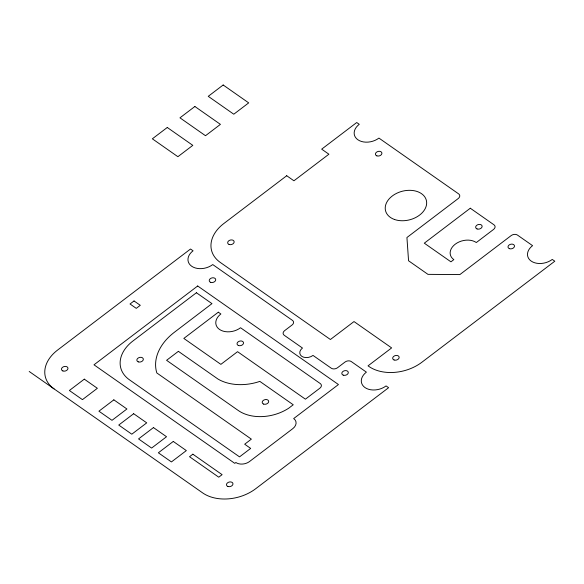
<?xml version="1.0" encoding="UTF-8"?>
<svg xmlns="http://www.w3.org/2000/svg" width="584" height="584" viewBox="0 0 584 584"><rect width="100%" height="100%" fill="white"/><g stroke="black" fill="none" stroke-linecap="round" stroke-linejoin="round"><path stroke-width="0.88" d="M29.2 371.475L202.641 492.896A38.194 26.769 -14.4 0 0 255.683 488.735L388.608 387.696L386.068 385.914A15.177 10.636 -14.4 0 1 364.993 387.572A15.177 10.636 -14.4 0 1 366.387 372.139L351.276 361.554A4.511 3.161 -14.4 0 0 345.013 362.051L337.552 367.716A4.511 3.161 -14.4 0 1 331.281 368.212L313.002 355.415A8.118 5.694 -14.4 0 1 301.731 356.298A8.118 5.694 -14.4 0 1 302.476 348.042L284.196 335.245A4.511 3.161 -14.4 0 1 284.612 330.661L292.073 324.989A4.511 3.161 -14.4 0 0 292.489 320.404L212.744 264.574A15.177 10.636 -14.4 0 1 191.661 266.231A15.177 10.636 -14.4 0 1 193.063 250.799L190.523 249.018L57.597 350.057A38.194 26.769 -14.4 0 0 54.071 388.886M167.272 127.48L152.351 138.817L177.886 156.702L192.808 145.358L167.272 127.48M194.881 106.492L179.96 117.829L205.502 135.714L220.423 124.37L194.881 106.492M223.168 84.994L208.247 96.331L233.79 114.216L248.704 102.872L223.168 84.994M286.715 175.733L223.781 223.57A38.194 26.769 -14.4 0 0 220.263 262.406L330.398 339.508L354.006 321.565L391.638 347.911L368.029 365.854L368.832 366.409A38.194 26.769 -14.4 0 0 421.874 362.248L554.8 261.209L552.26 259.435A15.177 10.636 -14.4 0 1 531.177 261.084A15.177 10.636 -14.4 0 1 532.579 245.652L517.461 235.075A4.511 3.161 -14.4 0 0 511.197 235.564L459.864 274.582L427.955 274.356L408.559 260.771L406.931 237.52L458.265 198.509A4.511 3.161 -14.4 0 0 458.681 193.917L378.936 138.094A15.177 10.636 -14.4 0 1 357.853 139.744A15.177 10.636 -14.4 0 1 359.255 124.312L356.714 122.53L321.682 149.161L328.901 154.213L293.934 180.792L286.715 175.733M134.035 300.95L130.028 303.994L136.269 308.359L140.277 305.315L134.035 300.95M197.684 285.992L93.995 364.81L234.761 463.353L235.878 462.506A9.928 6.957 -14.4 0 0 243.857 463.893L245.119 463.616A9.928 6.957 -14.4 0 0 249.66 461.426L292.774 428.656A9.928 6.957 -14.4 0 0 293.686 418.567L338.45 384.542L197.684 285.992M196.414 292.745L132.962 340.968A38.194 26.769 -14.4 0 0 129.444 379.804L239.528 456.87L250.667 448.41L244.681 444.22L251.361 439.139L156.826 372.957A56.152 39.354 -14.4 0 1 174.448 332.216L211.97 303.636L196.414 292.745M84.3 379.155L69.379 390.499L82.439 399.639L97.36 388.302L84.3 379.155M218.328 312.199L183.829 338.428L220.869 364.365L237.557 351.678L305.41 399.179L319.886 388.178A4.511 3.161 -14.4 0 0 320.302 383.586L240.55 327.755A15.177 10.636 -14.4 0 1 219.474 329.412A15.177 10.636 -14.4 0 1 220.869 313.98L218.328 312.199M113.851 399.843L98.93 411.187L111.997 420.334L126.918 408.99L113.851 399.843M178.383 351.334L166.579 360.306L238.301 410.516A38.194 26.769 -14.4 0 0 288.788 408.158L293.241 404.77L259.836 381.389A42.924 30.083 -14.4 0 1 218.007 379.067L178.383 351.334M133.663 413.713L118.742 425.057L131.802 434.197L146.723 422.86L133.663 413.713M153.468 427.583L138.547 438.92L151.614 448.067L166.535 436.73L153.468 427.583M470.288 208.225L424.298 243.178L450.936 261.829L453.834 259.624A15.177 10.636 -14.4 0 1 455.235 244.192A15.177 10.636 -14.4 0 1 476.318 242.535L493.582 229.41A4.511 3.161 -14.4 0 0 493.998 224.825L470.288 208.225M173.28 441.446L158.359 452.79L171.419 461.937L186.34 450.592L173.28 441.446M192.859 454.184L189.523 456.717L218.766 477.194L222.102 474.653L192.859 454.184M227.913 486.479A3.307 2.321 -14.4 0 0 232.972 484.034A3.307 2.321 -14.4 0 0 228.286 482.355A3.307 2.321 -14.4 0 0 227.913 486.479M62.911 370.964A3.307 2.321 -14.4 0 0 67.97 368.519A3.307 2.321 -14.4 0 0 63.284 366.84A3.307 2.321 -14.4 0 0 62.911 370.964M343.246 375.162A3.307 2.321 -14.4 0 0 348.305 372.716A3.307 2.321 -14.4 0 0 343.618 371.044A3.307 2.321 -14.4 0 0 343.246 375.162M210.663 282.342A3.307 2.321 -14.4 0 0 215.722 279.904A3.307 2.321 -14.4 0 0 211.036 278.225A3.307 2.321 -14.4 0 0 210.663 282.342M263.632 404.091A3.307 2.321 -14.4 0 0 268.691 401.646A3.307 2.321 -14.4 0 0 264.004 399.974A3.307 2.321 -14.4 0 0 263.632 404.091M238.476 345.531A3.307 2.321 -14.4 0 0 243.535 343.085A3.307 2.321 -14.4 0 0 238.849 341.406A3.307 2.321 -14.4 0 0 238.476 345.531M477.077 228.957A3.307 2.321 -14.4 0 0 482.136 226.512A3.307 2.321 -14.4 0 0 477.456 224.84A3.307 2.321 -14.4 0 0 477.077 228.957M376.855 155.862A3.307 2.321 -14.4 0 0 381.914 153.417A3.307 2.321 -14.4 0 0 377.227 151.745A3.307 2.321 -14.4 0 0 376.855 155.862M509.43 248.674A3.307 2.321 -14.4 0 0 514.497 246.236A3.307 2.321 -14.4 0 0 509.81 244.557A3.307 2.321 -14.4 0 0 509.43 248.674M394.105 359.992A3.307 2.321 -14.4 0 0 399.164 357.554A3.307 2.321 -14.4 0 0 394.477 355.875A3.307 2.321 -14.4 0 0 394.105 359.992M138.277 361.876A3.307 2.321 -14.4 0 0 143.335 359.437A3.307 2.321 -14.4 0 0 138.649 357.758A3.307 2.321 -14.4 0 0 138.277 361.876M229.096 244.477A3.307 2.321 -14.4 0 0 234.155 242.039A3.307 2.321 -14.4 0 0 229.468 240.36A3.307 2.321 -14.4 0 0 229.096 244.477M394.419 219.453A21.053 14.753 -14.4 0 0 426.619 203.911A21.053 14.753 -14.4 0 0 396.799 193.238A21.053 14.753 -14.4 0 0 394.419 219.453"/></g></svg>
